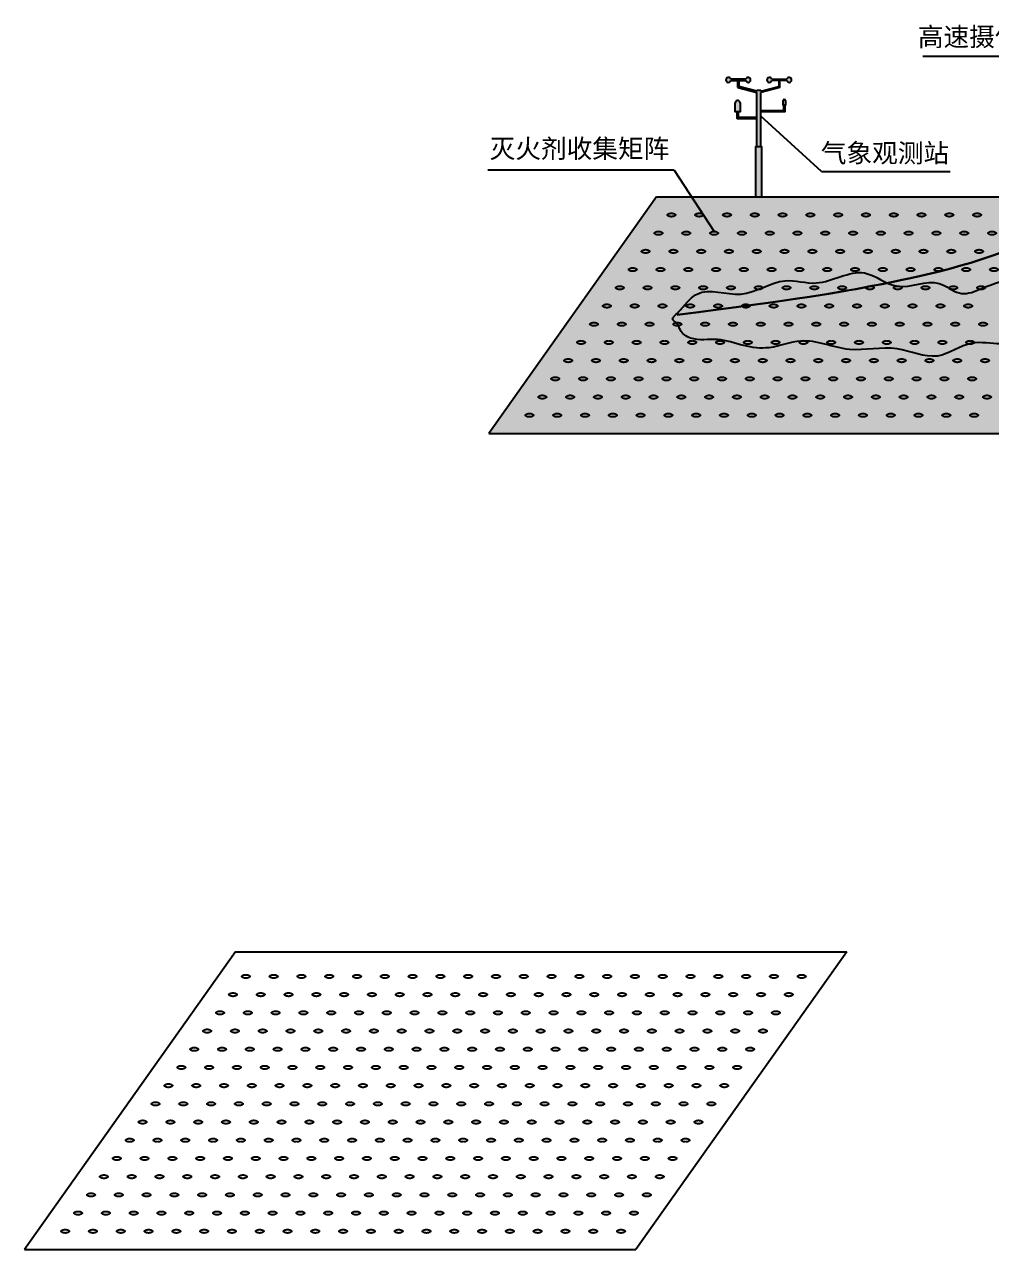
# Model space of a CAD drawing. Header units: millimetres. Extents: x -168 to 2937, y -666 to 1342.
# Drawn here: x 1996.1 to 2150.1, y 138.5 to 333.7 of the extents above; entities that cross this region are included whole.
import ezdxf

# ---------------------------------------------------------------- set-up
doc = ezdxf.new("R2010")
doc.units = ezdxf.units.MM
doc.linetypes.add('CENTER', pattern=[2, 1.25, -0.25, 0.25, -0.25])
doc.styles.add('说明', font='', dxfattribs={"height": 3})
doc.styles.get('说明').set_extended_font_data('SimSun')

msp = doc.modelspace()

# ---------------------------------------------------------------- hatches: boundary and pattern name
at = {"ltscale": 5}
h = msp.add_hatch(color=252, dxfattribs=at)
h.paths.add_polyline_path([(2113.547751774345, 314.1892633866769), (2112.535581252856, 314.1892633866769), (2112.535581252856, 306.2383981537142), (2113.547751774345, 306.2383981537142)])
h.paths.add_polyline_path([(2113.369707741908, 322.8632142041569), (2116.39255488663, 323.673183655428), (2116.39255488663, 324.7628947268038), (2116.241156882777, 324.7628947268038), (2116.241156882777, 323.8266511341671), (2113.369707741908, 323.0572486557643), (2113.369707741908, 323.2113060426154), (2112.733234666596, 323.2113060426154), (2112.733234666596, 323.0572486557643), (2109.861785525728, 323.8266511341671), (2109.861785525728, 324.7628947268038), (2109.710387521875, 324.7628947268038), (2109.710387521875, 323.673183655428), (2112.733234666596, 322.8632142041569), (2112.733234666596, 314.1892633866769), (2113.369707741908, 314.1892633866769)])
h.paths.add_polyline_path([(2109.755151024498, 319.789995786022), (2109.603753020645, 319.789995786022), (2109.603753020645, 318.7002847146462), (2109.755151024498, 318.7002847146462), (2112.733234666596, 318.7002847146462), (2112.733234666596, 318.8877076026436), (2109.755151024498, 318.8877076026436)])
h.paths.add_polyline_path([(2110.063213693183, 321.202448697604, 1), (2109.295690351961, 321.202448697604), (2109.295690351961, 319.789995786022), (2110.063213693183, 319.789995786022)])
h.paths.add_polyline_path([(2117.193632422026, 320.8518219286295), (2117.042234418172, 320.8518219286295), (2117.042234418172, 319.9704175374752), (2113.369707741908, 319.9704175374752), (2113.369707741908, 319.7621108572537), (2117.193632422026, 319.7621108572537)])
h.paths.add_polyline_path([(2117.309814255404, 321.5580483844205, 1), (2116.926052584794, 321.5580483844205), (2116.926052584794, 320.8518219286295), (2117.309814255404, 320.8518219286295)])
h.paths.add_polyline_path([(2117.498000896804, 324.9503176148012), (2115.135710872603, 324.9503176148012, 8.307122834012105), (2115.135710872603, 324.7628947268038), (2117.498000896804, 324.7628947268038, 8.307122834012105)])
h.paths.add_polyline_path([(2110.967231535902, 324.9503176148012), (2108.604941511701, 324.9503176148012, 8.30712283401209), (2108.604941511701, 324.7628947268038), (2110.967231535902, 324.7628947268038, 8.307122834012105)])
at = {"ltscale": 5, "true_color": 0xfbe3ad}
msp.add_hatch(color=41, dxfattribs=at).paths.add_polyline_path([(2194.181362089989, 306.2383981537142), (2096.759880206263, 306.2383981537142), (2070.027634951412, 268.5254132323582), (2167.449116835139, 268.5254132323582)])
at = {"ltscale": 5}
h = msp.add_hatch(color=141, dxfattribs=at)
edge = h.paths.add_edge_path()
edge.add_spline(control_points=[(2100.057215957025, 287.6486658319154), (2099.633750877605, 287.3268245645681), (2098.907184082232, 286.7623781490283), (2100.245217161783, 286.0895371740237), (2100.461398974517, 284.645907582981), (2102.865907184701, 283.084471734389), (2106.522546120237, 283.9202644571671), (2110.530096833208, 282.3817384625428), (2115.090794861996, 281.8081043171912), (2120.591846393513, 284.250887472171), (2127.374259435602, 280.9532996659092), (2134.724474769367, 282.9903481388193), (2141.409866816794, 279.5549416115967), (2146.465159240278, 283.6464293612532), (2150.99007141541, 282.5689834397862), (2154.233686346424, 283.099031014), (2157.200179126982, 284.530412221699), (2156.996202095056, 286.5660862789621), (2157.413746097471, 287.6486658319155)], knot_values=[0.02525019402573858, 0.02525019402573858, 0.02525019402573858, 0.02525019402573858, 1.214647486088991, 2.117641255547341, 3.398168910915912, 5.440877063227779, 9.726973418248544, 14.0465883388193, 18.08896354512133, 23.22909739994192, 31.10659414168337, 38.69621958363397, 45.23938334488764, 51.07456094560743, 55.66417578399066, 58.34801700240732, 61.16315524582107, 64.1782147807955, 64.1782147807955, 64.1782147807955, 64.17821478079553], degree=3, periodic=0)
edge.add_line((2157.413746097471, 287.6486658319155), (2100.057215957025, 287.6486658319154))
edge = h.paths.add_edge_path()
edge.add_spline(control_points=[(2157.413746097471, 287.6486658319155), (2157.692550156928, 288.3715299427683), (2158.491891953134, 289.5208479541237), (2156.544059183218, 290.4676341798196), (2155.340440606459, 292.5999140824463), (2150.3984624822, 293.3051389540971), (2145.943486477062, 289.4132346109533), (2140.9580970728, 293.7743220638288), (2136.548680835166, 291.2126082043183), (2133.804866854768, 292.3556237910516), (2133.146618171724, 292.6805396291476)], knot_values=[64.1782147807955, 64.1782147807955, 64.1782147807955, 64.17821478079553, 66.19144172931101, 67.32129670899975, 69.69181738626791, 73.43318600868605, 80.4089775508474, 83.92186571423385, 90.5549552687538, 92.69123688717364, 92.69123688717364, 92.69123688717364, 92.69123688717364], degree=3, periodic=0)
edge.add_spline(control_points=[(2133.146618171723, 292.6805396291451), (2132.901233183976, 292.6318955629812), (2125.951186824713, 291.2633204107694), (2118.956508392047, 290.1161364054035), (2100.295198495136, 287.6965130596423)], knot_values=[55.5040372059541, 55.5040372059541, 55.5040372059541, 55.5040372059541, 56.25619526000038, 76.80187128329284, 76.80187128329284, 76.80187128329284, 76.80187128329284], degree=3, periodic=0)
edge.add_line((2100.295198495137, 287.6965130596424), (2100.306311944812, 287.6486658319154))
edge.add_line((2100.306311944812, 287.6486658319154), (2157.413746097471, 287.6486658319155))
edge = h.paths.add_edge_path()
edge.add_spline(control_points=[(2100.295198495136, 287.6965130596423), (2118.956508392047, 290.1161364054035), (2125.951186824713, 291.2633204107694), (2132.901233183976, 292.6318955629812), (2133.146618171723, 292.6805396291451)], knot_values=[55.50403720595411, 55.50403720595411, 55.50403720595411, 55.50403720595411, 76.04971322924656, 76.80187128329285, 76.80187128329285, 76.80187128329285, 76.80187128329285], degree=3, periodic=0)
edge.add_spline(control_points=[(2133.146618171724, 292.6805396291476), (2132.047865613128, 293.2228910498678), (2128.624035519186, 295.3717571872176), (2123.184139975409, 291.4880908644632), (2116.348778990115, 293.8419132545777), (2110.623027965988, 289.2849267840319), (2104.353021343054, 292.1445250305835), (2101.565737339628, 289.3937936854984), (2100.671602311295, 288.3571148439951), (2100.25504544211, 287.8693857794826)], knot_values=[92.69123688717364, 92.69123688717364, 92.69123688717364, 92.69123688717364, 96.25713068169648, 104.0969153697006, 109.051242065534, 116.4213985555045, 123.3927951936878, 125.5842747614385, 127.5288689775826, 127.5288689775826, 127.5288689775826, 127.5288689775826], degree=3, periodic=0)
edge.add_line((2100.25504544211, 287.8693857794831), (2100.295198495137, 287.6965130596424))

# ---------------------------------------------------------------- linework, layer by layer
for p, q in [((2139.182029965617, 328.6464942510256), (2159.112740555593, 328.6464942510256)), ((2112.733234666596, 323.2113060426154), (2113.369707741908, 323.2113060426154)), ((2112.733234666596, 323.0572486557643), (2112.733234666596, 323.2113060426154)), ((2112.733234666596, 323.0572486557643), (2112.733234666596, 323.2113060426154)), ((2112.733234666596, 314.1892633866769), (2112.733234666596, 322.8632142041569)), ((2112.733234666596, 314.1892633866769), (2112.733234666596, 322.8632142041569)), ((2113.369707741908, 323.0572486557643), (2113.369707741908, 323.2113060426154)), ((2113.369707741908, 323.0572486557643), (2113.369707741908, 323.2113060426154)), ((2113.369707741908, 314.1892633866769), (2113.369707741908, 322.8632142041569)), ((2113.369707741908, 314.1892633866769), (2113.369707741908, 322.8632142041569)), ((2123.040816495361, 310.2644051310913), (2113.369707741908, 319.064401033479)), ((2099.569589556035, 310.4598388672848), (2069.884140210431, 310.4598388672848)), ((2099.569589556035, 310.4598388672848), (2105.931974619732, 300.7132367432981)), ((2123.040816495361, 310.2644051310913), (2143.568774612106, 310.2644051310913))]:
    msp.add_line(p, q, dxfattribs=at)
for p, q in [((2096.759880206263, 306.2383981537142), (2070.027634951413, 268.5254132323582)), ((2096.759880206264, 306.2383981537142), (2194.18136208999, 306.2383981537142)), ((2070.027634951414, 268.5254132323582), (2167.44911683514, 268.5254132323582)), ((2029.660530077054, 185.9038643521619), (1996.053665574122, 138.4923894771457)), ((2029.660530077055, 185.9038643521619), (2127.082011960781, 185.9038643521619)), ((2029.660530077054, 185.9038643521619), (2111.119188669814, 185.9038643521619)), ((2127.082011960781, 185.9038643521619), (2093.475147457849, 138.4923894771457)), ((1996.053665574123, 138.4923894771457), (2093.475147457849, 138.4923894771457)), ((1996.053665574122, 138.4923894771457), (2077.512324166882, 138.4923894771457))]:
    msp.add_line(p, q)
for points in [[(2110.967231535902, 324.9503176148012), (2108.604941511701, 324.9503176148012)], [(2108.604941511701, 324.7628947268038), (2110.967231535902, 324.7628947268038)], [(2109.710387521875, 323.673183655428), (2109.710387521875, 324.7628947268038), (2109.861785525728, 324.7628947268038), (2109.861785525728, 323.8266511341671)], [(2115.135710872603, 324.9503176148012), (2117.498000896804, 324.9503176148012)], [(2117.498000896804, 324.7628947268038), (2115.135710872603, 324.7628947268038)], [(2116.39255488663, 323.673183655428), (2116.39255488663, 324.7628947268038), (2116.241156882777, 324.7628947268038), (2116.241156882777, 323.8266511341671)], [(2109.710387521875, 323.673183655428), (2112.733234666596, 322.8632142041569)], [(2112.733234666596, 323.0572486557643), (2109.861785525728, 323.8266511341671)], [(2113.369707741908, 323.0572486557643), (2116.241156882777, 323.8266511341671)], [(2116.39255488663, 323.673183655428), (2113.369707741908, 322.8632142041569)], [(2110.063213693183, 321.202448697604), (2110.063213693183, 319.789995786022), (2109.295690351961, 319.789995786022), (2109.295690351961, 321.202448697604)], [(2117.309814255404, 321.5580483844205), (2117.309814255404, 320.8518219286295), (2116.926052584794, 320.8518219286295), (2116.926052584794, 321.5580483844205)], [(2117.042234418172, 319.9704175374752), (2117.042234418172, 320.8518219286295), (2117.193632422026, 320.8518219286295), (2117.193632422026, 319.7621108572537), (2117.042234418172, 319.7621108572537)], [(2109.755151024498, 318.7002847146462), (2109.603753020645, 318.7002847146462), (2109.603753020645, 319.789995786022), (2109.755151024498, 319.789995786022), (2109.755151024498, 318.8877076026436)], [(2109.603753020645, 318.8877076026436), (2109.603753020645, 318.7002847146462), (2112.733234666596, 318.7002847146462), (2112.733234666596, 318.8877076026436), (2109.755151024498, 318.8877076026436)], [(2117.193632422026, 319.9704175374752), (2117.193632422026, 319.7621108572537), (2113.369707741908, 319.7621108572537), (2113.369707741908, 319.9704175374752), (2117.042234418172, 319.9704175374752)]]:
    msp.add_lwpolyline(points, dxfattribs=at)
msp.add_lwpolyline([(2112.535581252856, 306.2383981537142), (2113.547751774345, 306.2383981537142), (2113.547751774345, 314.1892633866769), (2112.535581252856, 314.1892633866769)], close=True, dxfattribs=at)
for centre, radius, start, end in [((2108.221345700826, 324.8566061708026), 0.3948766653745679, 13.72831589697294, 346.2716841030111), ((2111.350827346777, 324.8566061708025), 0.3948766653745679, 193.7283158969809, 166.2716841030191), ((2114.752115061728, 324.8566061708025), 0.3948766653745679, 13.72831589698095, 346.2716841030191), ((2117.881596707679, 324.8566061708026), 0.3948766653745679, 193.7283158969889, 166.2716841030271), ((2109.679452022572, 321.202448697604), 0.3837616706109657, 0, 180), ((2117.117933420099, 321.5580483844205), 0.1918808353054828, 0, 180)]:
    msp.add_arc(centre, radius, start, end, dxfattribs=at)
at = {"linetype": 'CENTER', "ltscale": 5}
for centre in [(2099.131802824731, 303.3373993136099), (2103.560052001264, 303.3373993136099), (2107.988301177797, 303.3373993136099), (2112.41655035433, 303.3373993136099), (2116.844799530863, 303.3373993136099), (2121.273048707396, 303.3373993136099), (2125.701297883929, 303.3373993136099), (2130.129547060462, 303.3373993136099), (2134.557796236995, 303.3373993136099), (2138.986045413528, 303.3373993136099), (2143.414294590061, 303.3373993136099), (2147.842543766594, 303.3373993136099), (2097.075476266666, 300.4364004735056), (2101.503725443199, 300.4364004735056), (2105.931974619732, 300.4364004735056), (2110.360223796265, 300.4364004735056), (2114.788472972798, 300.4364004735056), (2119.216722149331, 300.4364004735056), (2123.644971325863, 300.4364004735056), (2128.073220502396, 300.4364004735056), (2132.501469678929, 300.4364004735056), (2136.929718855462, 300.4364004735056), (2141.357968031995, 300.4364004735056), (2145.786217208528, 300.4364004735056), (2150.214466385061, 300.4364004735056), (2095.0191497086, 297.5354016334013), (2099.447398885133, 297.5354016334013), (2103.875648061666, 297.5354016334013), (2108.303897238199, 297.5354016334013), (2112.732146414732, 297.5354016334013), (2117.160395591265, 297.5354016334013), (2121.588644767798, 297.5354016334013), (2126.016893944331, 297.5354016334013), (2130.445143120864, 297.5354016334013), (2134.873392297397, 297.5354016334013), (2139.30164147393, 297.5354016334013), (2143.729890650463, 297.5354016334013), (2148.158139826996, 297.5354016334013), (2092.962823150535, 294.634402793297), (2097.391072327068, 294.634402793297), (2101.819321503601, 294.634402793297), (2106.247570680134, 294.634402793297), (2110.675819856667, 294.634402793297), (2115.1040690332, 294.634402793297), (2119.532318209733, 294.634402793297), (2123.960567386266, 294.634402793297), (2128.388816562799, 294.634402793297), (2132.817065739332, 294.634402793297), (2137.245314915865, 294.634402793297), (2141.673564092398, 294.634402793297), (2146.101813268931, 294.634402793297), (2150.530062445463, 294.634402793297), (2090.906496592469, 291.7334039531927), (2095.334745769002, 291.7334039531927), (2099.762994945535, 291.7334039531927), (2104.191244122068, 291.7334039531927), (2108.619493298601, 291.7334039531927), (2113.047742475134, 291.7334039531927), (2117.475991651667, 291.7334039531927), (2121.9042408282, 291.7334039531927), (2126.332490004733, 291.7334039531927), (2130.760739181266, 291.7334039531927), (2135.188988357799, 291.7334039531927), (2139.617237534332, 291.7334039531927), (2144.045486710865, 291.7334039531927), (2148.473735887398, 291.7334039531927), (2088.850170034404, 288.8324051130884), (2093.278419210937, 288.8324051130884), (2097.70666838747, 288.8324051130884), (2102.134917564003, 288.8324051130884), (2106.563166740536, 288.8324051130884), (2110.991415917069, 288.8324051130884), (2115.419665093602, 288.8324051130884), (2119.847914270135, 288.8324051130884), (2124.276163446668, 288.8324051130884), (2128.704412623201, 288.8324051130884), (2133.132661799734, 288.8324051130884), (2137.560910976267, 288.8324051130884), (2141.9891601528, 288.8324051130884), (2146.417409329333, 288.8324051130884), (2086.793843476339, 285.9314062729841), (2091.222092652872, 285.9314062729841), (2095.650341829405, 285.9314062729841), (2100.078591005938, 285.9314062729841), (2104.506840182471, 285.9314062729841), (2108.935089359004, 285.9314062729841), (2113.363338535537, 285.9314062729841), (2117.791587712069, 285.9314062729841), (2122.219836888602, 285.9314062729841), (2126.648086065135, 285.9314062729841), (2131.076335241668, 285.9314062729841), (2135.504584418201, 285.9314062729841), (2139.932833594734, 285.9314062729841), (2144.361082771267, 285.9314062729841), (2148.7893319478, 285.9314062729841), (2084.737516918273, 283.0304074328798), (2089.165766094806, 283.0304074328798), (2093.594015271339, 283.0304074328798), (2098.022264447872, 283.0304074328798), (2102.450513624405, 283.0304074328798), (2106.878762800938, 283.0304074328798), (2111.307011977471, 283.0304074328798), (2115.735261154004, 283.0304074328798), (2120.163510330537, 283.0304074328798), (2124.59175950707, 283.0304074328798), (2129.020008683603, 283.0304074328798), (2133.448257860136, 283.0304074328798), (2137.876507036668, 283.0304074328798), (2142.304756213201, 283.0304074328798), (2146.733005389734, 283.0304074328798), (2082.681190360207, 280.1294085927755), (2087.10943953674, 280.1294085927755), (2091.537688713273, 280.1294085927755), (2095.965937889806, 280.1294085927755), (2100.394187066339, 280.1294085927755), (2104.822436242872, 280.1294085927755), (2109.250685419405, 280.1294085927755), (2113.678934595938, 280.1294085927755), (2118.107183772471, 280.1294085927755), (2122.535432949004, 280.1294085927755), (2126.963682125537, 280.1294085927755), (2131.39193130207, 280.1294085927755), (2135.820180478603, 280.1294085927755), (2140.248429655136, 280.1294085927755), (2144.676678831669, 280.1294085927755), (2149.104928008202, 280.1294085927755), (2080.624863802142, 277.2284097526712), (2085.053112978675, 277.2284097526712), (2089.481362155208, 277.2284097526712), (2093.909611331741, 277.2284097526712), (2098.337860508274, 277.2284097526712), (2102.766109684807, 277.2284097526712), (2107.19435886134, 277.2284097526712), (2111.622608037873, 277.2284097526712), (2116.050857214406, 277.2284097526712), (2120.479106390939, 277.2284097526712), (2124.907355567472, 277.2284097526712), (2129.335604744005, 277.2284097526712), (2133.763853920538, 277.2284097526712), (2138.192103097071, 277.2284097526712), (2142.620352273604, 277.2284097526712), (2147.048601450137, 277.2284097526712), (2078.568537244077, 274.3274109125668), (2082.99678642061, 274.3274109125668), (2087.425035597143, 274.3274109125668), (2091.853284773676, 274.3274109125668), (2096.281533950209, 274.3274109125668), (2100.709783126742, 274.3274109125668), (2105.138032303275, 274.3274109125668), (2109.566281479808, 274.3274109125668), (2113.994530656341, 274.3274109125668), (2118.422779832874, 274.3274109125668), (2122.851029009407, 274.3274109125668), (2127.27927818594, 274.3274109125668), (2131.707527362473, 274.3274109125668), (2136.135776539006, 274.3274109125668), (2140.564025715539, 274.3274109125668), (2144.992274892072, 274.3274109125668), (2149.420524068605, 274.3274109125668), (2076.512210686012, 271.4264120724625), (2080.940459862545, 271.4264120724625), (2085.368709039078, 271.4264120724625), (2089.796958215611, 271.4264120724625), (2094.225207392144, 271.4264120724625), (2098.653456568677, 271.4264120724625), (2103.08170574521, 271.4264120724625), (2107.509954921743, 271.4264120724625), (2111.938204098275, 271.4264120724625), (2116.366453274808, 271.4264120724625), (2120.794702451341, 271.4264120724625), (2125.222951627874, 271.4264120724625), (2129.651200804407, 271.4264120724625), (2134.07944998094, 271.4264120724625), (2138.507699157473, 271.4264120724625), (2142.935948334006, 271.4264120724625), (2147.364197510539, 271.4264120724625), (2031.326813121637, 182.0073720787103), (2035.75506229817, 182.0073720787103), (2040.183311474703, 182.0073720787103), (2044.611560651236, 182.0073720787103), (2049.039809827769, 182.0073720787103), (2053.468059004302, 182.0073720787103), (2057.896308180835, 182.0073720787103), (2062.324557357368, 182.0073720787103), (2066.752806533901, 182.0073720787103), (2071.181055710434, 182.0073720787103), (2075.609304886967, 182.0073720787103), (2080.0375540635, 182.0073720787103), (2084.465803240033, 182.0073720787103), (2088.894052416566, 182.0073720787103), (2093.322301593099, 182.0073720787103), (2097.750550769632, 182.0073720787103), (2102.178799946165, 182.0073720787103), (2106.607049122698, 182.0073720787103), (2111.035298299231, 182.0073720787103), (2115.463547475764, 182.0073720787103), (2119.891796652297, 182.0073720787103), (2029.270486563571, 179.106373238606), (2033.698735740104, 179.106373238606), (2038.126984916637, 179.106373238606), (2042.55523409317, 179.106373238606), (2046.983483269703, 179.106373238606), (2051.411732446236, 179.106373238606), (2055.839981622769, 179.106373238606), (2060.268230799302, 179.106373238606), (2064.696479975835, 179.106373238606), (2069.124729152368, 179.106373238606), (2073.552978328901, 179.106373238606), (2077.981227505434, 179.106373238606), (2082.409476681967, 179.106373238606), (2086.8377258585, 179.106373238606), (2091.265975035033, 179.106373238606), (2095.694224211566, 179.106373238606), (2100.122473388099, 179.106373238606), (2104.550722564632, 179.106373238606), (2108.978971741165, 179.106373238606), (2113.407220917698, 179.106373238606), (2117.835470094231, 179.106373238606), (2027.214160005506, 176.2053743985017), (2031.642409182039, 176.2053743985017), (2036.070658358572, 176.2053743985017), (2040.498907535105, 176.2053743985017), (2044.927156711638, 176.2053743985017), (2049.355405888171, 176.2053743985017), (2053.783655064704, 176.2053743985017), (2058.211904241237, 176.2053743985017), (2062.64015341777, 176.2053743985017), (2067.068402594303, 176.2053743985017), (2071.496651770836, 176.2053743985017), (2075.924900947369, 176.2053743985017), (2080.353150123902, 176.2053743985017), (2084.781399300435, 176.2053743985017), (2089.209648476968, 176.2053743985017), (2093.637897653501, 176.2053743985017), (2098.066146830034, 176.2053743985017), (2102.494396006567, 176.2053743985017), (2106.9226451831, 176.2053743985017), (2111.350894359633, 176.2053743985017), (2115.779143536166, 176.2053743985017), (2025.157833447441, 173.3043755583974), (2029.586082623974, 173.3043755583974), (2034.014331800507, 173.3043755583974), (2038.44258097704, 173.3043755583974), (2042.870830153573, 173.3043755583974), (2047.299079330106, 173.3043755583974), (2051.727328506639, 173.3043755583974), (2056.155577683171, 173.3043755583974), (2060.583826859704, 173.3043755583974), (2065.012076036237, 173.3043755583974), (2069.44032521277, 173.3043755583974), (2073.868574389303, 173.3043755583974), (2078.296823565836, 173.3043755583974), (2082.725072742369, 173.3043755583974), (2087.153321918902, 173.3043755583974), (2091.581571095435, 173.3043755583974), (2096.009820271968, 173.3043755583974), (2100.438069448501, 173.3043755583974), (2104.866318625034, 173.3043755583974), (2109.294567801567, 173.3043755583974), (2113.7228169781, 173.3043755583974), (2023.101506889375, 170.4033767182931), (2027.529756065908, 170.4033767182931), (2031.958005242441, 170.4033767182931), (2036.386254418974, 170.4033767182931), (2040.814503595507, 170.4033767182931), (2045.24275277204, 170.4033767182931), (2049.671001948573, 170.4033767182931), (2054.099251125106, 170.4033767182931), (2058.527500301639, 170.4033767182931), (2062.955749478172, 170.4033767182931), (2067.383998654705, 170.4033767182931), (2071.812247831238, 170.4033767182931), (2076.240497007771, 170.4033767182931), (2080.668746184303, 170.4033767182931), (2085.096995360836, 170.4033767182931), (2089.525244537369, 170.4033767182931), (2093.953493713902, 170.4033767182931), (2098.381742890435, 170.4033767182931), (2102.809992066968, 170.4033767182931), (2107.238241243501, 170.4033767182931), (2111.666490420034, 170.4033767182931), (2021.045180331309, 167.5023778781888), (2025.473429507842, 167.5023778781888), (2029.901678684375, 167.5023778781888), (2034.329927860908, 167.5023778781888), (2038.758177037441, 167.5023778781888), (2043.186426213974, 167.5023778781888), (2047.614675390507, 167.5023778781888), (2052.04292456704, 167.5023778781888), (2056.471173743573, 167.5023778781888), (2060.899422920106, 167.5023778781888), (2065.327672096639, 167.5023778781888), (2069.755921273172, 167.5023778781888), (2074.184170449705, 167.5023778781888), (2078.612419626238, 167.5023778781888), (2083.040668802771, 167.5023778781888), (2087.468917979304, 167.5023778781888), (2091.897167155837, 167.5023778781888), (2096.32541633237, 167.5023778781888), (2100.753665508903, 167.5023778781888), (2105.181914685436, 167.5023778781888), (2109.610163861969, 167.5023778781888), (2018.988853773244, 164.6013790380845), (2023.417102949777, 164.6013790380845), (2027.84535212631, 164.6013790380845), (2032.273601302843, 164.6013790380845), (2036.701850479376, 164.6013790380845), (2041.130099655909, 164.6013790380845), (2045.558348832442, 164.6013790380845), (2049.986598008975, 164.6013790380845), (2054.414847185508, 164.6013790380845), (2058.843096362041, 164.6013790380845), (2063.271345538574, 164.6013790380845), (2067.699594715107, 164.6013790380845), (2072.12784389164, 164.6013790380845), (2076.556093068173, 164.6013790380845), (2080.984342244706, 164.6013790380845), (2085.412591421239, 164.6013790380845), (2089.840840597772, 164.6013790380845), (2094.269089774305, 164.6013790380845), (2098.697338950838, 164.6013790380845), (2103.125588127371, 164.6013790380845), (2107.553837303903, 164.6013790380845), (2016.932527215179, 161.7003801979802), (2021.360776391712, 161.7003801979802), (2025.789025568245, 161.7003801979802), (2030.217274744778, 161.7003801979802), (2034.645523921311, 161.7003801979802), (2039.073773097844, 161.7003801979802), (2043.502022274376, 161.7003801979802), (2047.930271450909, 161.7003801979802), (2052.358520627442, 161.7003801979802), (2056.786769803975, 161.7003801979802), (2061.215018980508, 161.7003801979802), (2065.643268157041, 161.7003801979802), (2070.071517333574, 161.7003801979802), (2074.499766510107, 161.7003801979802), (2078.92801568664, 161.7003801979802), (2083.356264863173, 161.7003801979802), (2087.784514039706, 161.7003801979802), (2092.212763216239, 161.7003801979802), (2096.641012392772, 161.7003801979802), (2101.069261569305, 161.7003801979802), (2105.497510745838, 161.7003801979802), (2014.876200657113, 158.7993813578759), (2019.304449833646, 158.7993813578759), (2023.732699010179, 158.7993813578759), (2028.160948186712, 158.7993813578759), (2032.589197363245, 158.7993813578759), (2037.017446539778, 158.7993813578759), (2041.445695716311, 158.7993813578759), (2045.873944892844, 158.7993813578759), (2050.302194069377, 158.7993813578759), (2054.73044324591, 158.7993813578759), (2059.158692422443, 158.7993813578759), (2063.586941598976, 158.7993813578759), (2068.015190775509, 158.7993813578759), (2072.443439952042, 158.7993813578759), (2076.871689128575, 158.7993813578759), (2081.299938305108, 158.7993813578759), (2085.728187481641, 158.7993813578759), (2090.156436658174, 158.7993813578759), (2094.584685834707, 158.7993813578759), (2099.01293501124, 158.7993813578759), (2103.441184187773, 158.7993813578759), (2012.819874099048, 155.8983825177716), (2017.248123275581, 155.8983825177716), (2021.676372452114, 155.8983825177716), (2026.104621628647, 155.8983825177716), (2030.53287080518, 155.8983825177716), (2034.961119981713, 155.8983825177716), (2039.389369158246, 155.8983825177716), (2043.817618334779, 155.8983825177716), (2048.245867511312, 155.8983825177716), (2052.674116687845, 155.8983825177716), (2057.102365864378, 155.8983825177716), (2061.530615040911, 155.8983825177716), (2065.958864217444, 155.8983825177716), (2070.387113393977, 155.8983825177716), (2074.815362570509, 155.8983825177716), (2079.243611747042, 155.8983825177716), (2083.671860923575, 155.8983825177716), (2088.100110100108, 155.8983825177716), (2092.528359276641, 155.8983825177716), (2096.956608453174, 155.8983825177716), (2101.384857629707, 155.8983825177716), (2010.763547540982, 152.9973836776672), (2015.191796717515, 152.9973836776672), (2019.620045894048, 152.9973836776672), (2024.048295070581, 152.9973836776672), (2028.476544247114, 152.9973836776672), (2032.904793423647, 152.9973836776672), (2037.33304260018, 152.9973836776672), (2041.761291776713, 152.9973836776672), (2046.189540953246, 152.9973836776672), (2050.617790129779, 152.9973836776672), (2055.046039306312, 152.9973836776672), (2059.474288482845, 152.9973836776672), (2063.902537659378, 152.9973836776672), (2068.330786835911, 152.9973836776672), (2072.759036012444, 152.9973836776672), (2077.187285188977, 152.9973836776672), (2081.61553436551, 152.9973836776672), (2086.043783542043, 152.9973836776672), (2090.472032718576, 152.9973836776672), (2094.900281895108, 152.9973836776672), (2099.328531071641, 152.9973836776672), (2008.707220982917, 150.0963848375629), (2013.13547015945, 150.0963848375629), (2017.563719335983, 150.0963848375629), (2021.991968512516, 150.0963848375629), (2026.420217689049, 150.0963848375629), (2030.848466865581, 150.0963848375629), (2035.276716042114, 150.0963848375629), (2039.704965218647, 150.0963848375629), (2044.13321439518, 150.0963848375629), (2048.561463571713, 150.0963848375629), (2052.989712748246, 150.0963848375629), (2057.417961924779, 150.0963848375629), (2061.846211101312, 150.0963848375629), (2066.274460277845, 150.0963848375629), (2070.702709454378, 150.0963848375629), (2075.130958630911, 150.0963848375629), (2079.559207807444, 150.0963848375629), (2083.987456983977, 150.0963848375629), (2088.41570616051, 150.0963848375629), (2092.843955337043, 150.0963848375629), (2097.272204513576, 150.0963848375629), (2006.650894424852, 147.1953859974586), (2011.079143601385, 147.1953859974586), (2015.507392777918, 147.1953859974586), (2019.935641954451, 147.1953859974586), (2024.363891130984, 147.1953859974586), (2028.792140307517, 147.1953859974586), (2033.22038948405, 147.1953859974586), (2037.648638660582, 147.1953859974586), (2042.076887837115, 147.1953859974586), (2046.505137013648, 147.1953859974586), (2050.933386190181, 147.1953859974586), (2055.361635366714, 147.1953859974586), (2059.789884543247, 147.1953859974586), (2064.21813371978, 147.1953859974586), (2068.646382896313, 147.1953859974586), (2073.074632072846, 147.1953859974586), (2077.502881249379, 147.1953859974586), (2081.931130425912, 147.1953859974586), (2086.359379602445, 147.1953859974586), (2090.787628778978, 147.1953859974586), (2095.215877955511, 147.1953859974586), (2004.594567866786, 144.2943871573543), (2009.022817043319, 144.2943871573543), (2013.451066219852, 144.2943871573543), (2017.879315396385, 144.2943871573543), (2022.307564572918, 144.2943871573543), (2026.735813749451, 144.2943871573543), (2031.164062925984, 144.2943871573543), (2035.592312102517, 144.2943871573543), (2040.02056127905, 144.2943871573543), (2044.448810455583, 144.2943871573543), (2048.877059632116, 144.2943871573543), (2053.305308808649, 144.2943871573543), (2057.733557985182, 144.2943871573543), (2062.161807161715, 144.2943871573543), (2066.590056338248, 144.2943871573543), (2071.018305514781, 144.2943871573543), (2075.446554691314, 144.2943871573543), (2079.874803867847, 144.2943871573543), (2084.30305304438, 144.2943871573543), (2088.731302220913, 144.2943871573543), (2093.159551397446, 144.2943871573543), (2002.538241308721, 141.39338831725), (2006.966490485254, 141.39338831725), (2011.394739661787, 141.39338831725), (2015.82298883832, 141.39338831725), (2020.251238014853, 141.39338831725), (2024.679487191386, 141.39338831725), (2029.107736367919, 141.39338831725), (2033.535985544452, 141.39338831725), (2037.964234720985, 141.39338831725), (2042.392483897518, 141.39338831725), (2046.820733074051, 141.39338831725), (2051.248982250584, 141.39338831725), (2055.677231427117, 141.39338831725), (2060.10548060365, 141.39338831725), (2064.533729780183, 141.39338831725), (2068.961978956715, 141.39338831725), (2073.390228133248, 141.39338831725), (2077.818477309781, 141.39338831725), (2082.246726486314, 141.39338831725), (2086.674975662847, 141.39338831725), (2091.10322483938, 141.39338831725)]:
    msp.add_ellipse(centre, major_axis=(-0.6419193631563758, 0), ratio=0.4312633107548675, dxfattribs=at)
at = {"color": 150, "lineweight": 30, "ltscale": 5}
msp.add_open_spline([(2176.827215344853, 321.6706804029289), (2175.503261167567, 317.9354864170812), (2172.129181137652, 308.4163930438215), (2155.473633492552, 297.387285424985), (2134.360810328779, 292.3777355862178), (2118.882831179686, 289.841057105231), (2100.06126033239, 287.4024040769297)], degree=3, knots=[0, 0, 0, 0, 11.67433637300789, 29.75189466104318, 56.25619526000038, 76.87912225195709, 76.87912225195709, 76.87912225195709, 76.87912225195709], dxfattribs=at)
at = {"ltscale": 5}
msp.add_spline([(2100.084195113811, 287.669164215809), (2099.310711431541, 286.7326325779429), (2099.966411626553, 286.1117823528954), (2100.553090070152, 284.973555890376), (2102.175075454721, 283.7318554402806), (2106.454366051637, 283.4904140360729), (2110.664634897142, 282.5246452694452), (2114.692729360861, 282.1851569782249), (2119.722721712052, 283.2435297823164), (2127.488332416616, 281.9205614148538), (2135.077445378957, 282.0087588860453), (2141.519368120687, 280.8621886107623), (2146.990591940625, 282.8907367477543), (2151.579359266474, 282.8025392765632), (2154.226722305331, 283.2435297823164), (2156.609351617665, 284.7428899423641), (2157.413746097471, 287.6486658319155), (2157.933039580498, 289.5937666068664), (2157.05058308641, 290.2993463763962), (2155.373918969347, 291.9751046286235), (2151.704090695137, 292.7032526950385), (2144.960945225926, 290.916731824532), (2141.784108290616, 292.4160951343767), (2135.165694250069, 291.9751046286235), (2129.870961728949, 294.0918502368069), (2122.193599895496, 292.5042926055677), (2117.251849972012, 292.8570824903329), (2110.192204462718, 290.7403368821494), (2103.220807824535, 290.7403368821494), (2101.544143707471, 289.3291741932928), (2100.084195113811, 287.669164215809)], degree=3, dxfattribs=at)

# ---------------------------------------------------------------- texts
at = {"char_height": 3, "attachment_point": 1, "style": '说明'}
for s, insert in [('\\A1;高速摄像机', (2138.399107705575, 333.2361156987135)), ('\\A1;灭火剂收集矩阵', (2070.162227631507, 315.413000854608)), ('\\A1;气象观测站', (2122.924866304982, 314.7055778569302))]:
    msp.add_mtext_dynamic_manual_height_columns(s, width=34.05527986710558, gutter_width=15, heights=[0], dxfattribs=dict(at, insert=insert))

doc.saveas('drawing.dxf')
